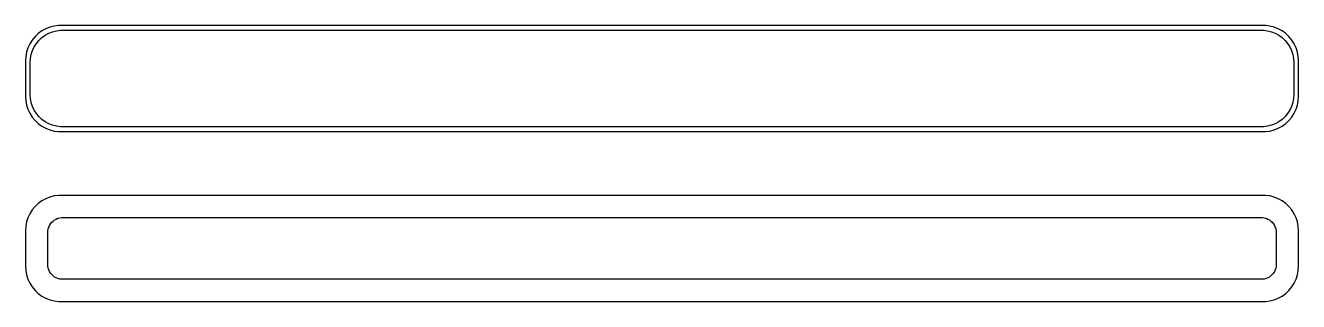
# Model space of a CAD drawing. Header units: metres. Extents: x -90 to 90, y 41 to 79.
import ezdxf

# ---------------------------------------------------------------- set-up
doc = ezdxf.new("R2010")
doc.units = ezdxf.units.M

msp = doc.modelspace()

# ---------------------------------------------------------------- linework, layer by layer
for p, q in [((-86.5451, 79.2553), (-87.1289, 79.0241)), ((-85.9369, 79.4114), (-86.5451, 79.2553)), ((-85.3139, 79.4901), (-85.9369, 79.4114)), ((85.3139, 79.4901), (-85.3139, 79.4901)), ((85.9369, 79.4114), (85.3139, 79.4901)), ((86.5451, 79.2553), (85.9369, 79.4114)), ((87.1289, 79.0241), (86.5451, 79.2553)), ((-89.0451, 77.4389), (-89.3815, 76.9088)), ((-88.6448, 77.9227), (-89.0451, 77.4389)), ((-88.1871, 78.3526), (-88.6448, 77.9227)), ((-87.6791, 78.7216), (-88.1871, 78.3526)), ((-88.0875, 77.3842), (-87.6684, 77.7777)), ((-87.1289, 79.0241), (-87.6791, 78.7216)), ((-87.6684, 77.7777), (-87.2032, 78.1157)), ((-87.2032, 78.1157), (-86.6994, 78.3927)), ((-86.6994, 78.3927), (-86.1648, 78.6044)), ((-86.1648, 78.6044), (-85.6079, 78.7473)), ((-85.6079, 78.7473), (-85.0375, 78.8194)), ((-85.0375, 78.8194), (85.0375, 78.8194)), ((85.0375, 78.8194), (85.6079, 78.7473)), ((85.6079, 78.7473), (86.1648, 78.6044)), ((86.1648, 78.6044), (86.6994, 78.3927)), ((86.6994, 78.3927), (87.2032, 78.1157)), ((87.6791, 78.7216), (87.1289, 79.0241)), ((87.2032, 78.1157), (87.6684, 77.7777)), ((87.6684, 77.7777), (88.0875, 77.3842)), ((88.1871, 78.3526), (87.6791, 78.7216)), ((88.6448, 77.9227), (88.1871, 78.3526)), ((89.0451, 77.4389), (88.6448, 77.9227)), ((89.3815, 76.9088), (89.0451, 77.4389)), ((-89.8429, 75.7434), (-89.9606, 75.1267)), ((-89.6489, 76.3406), (-89.8429, 75.7434)), ((-89.3815, 76.9088), (-89.6489, 76.3406)), ((-89.1846, 75.3886), (-89.0069, 75.9354)), ((-89.0069, 75.9354), (-88.7621, 76.4557)), ((-88.7621, 76.4557), (-88.454, 76.9411)), ((-88.454, 76.9411), (-88.0875, 77.3842)), ((88.0875, 77.3842), (88.454, 76.9411)), ((88.454, 76.9411), (88.7621, 76.4557)), ((88.7621, 76.4557), (89.0069, 75.9354)), ((89.0069, 75.9354), (89.1846, 75.3886)), ((89.6489, 76.3406), (89.3815, 76.9088)), ((89.8429, 75.7434), (89.6489, 76.3406)), ((89.9606, 75.1267), (89.8429, 75.7434)), ((-89.9606, 75.1267), (-90, 74.5)), ((-90, 74.5), (-90, 69.5)), ((-89.3284, 74.25), (-89.2923, 74.8238)), ((-89.3284, 69.75), (-89.3284, 74.25)), ((-89.2923, 74.8238), (-89.1846, 75.3886)), ((89.1846, 75.3886), (89.2923, 74.8238)), ((89.2923, 74.8238), (89.3284, 74.25)), ((89.3284, 74.25), (89.3284, 69.75)), ((90, 74.5), (89.9606, 75.1267)), ((90, 69.5), (90, 74.5)), ((-90, 69.5), (-89.9606, 68.8733)), ((-89.9606, 68.8733), (-89.8429, 68.2566)), ((-89.2923, 69.1762), (-89.3284, 69.75)), ((-89.1846, 68.6114), (-89.2923, 69.1762)), ((-89.0069, 68.0646), (-89.1846, 68.6114)), ((89.1846, 68.6114), (89.0069, 68.0646)), ((89.2923, 69.1762), (89.1846, 68.6114)), ((89.3284, 69.75), (89.2923, 69.1762)), ((89.8429, 68.2566), (89.9606, 68.8733)), ((89.9606, 68.8733), (90, 69.5)), ((-89.8429, 68.2566), (-89.6489, 67.6594)), ((-89.6489, 67.6594), (-89.3815, 67.0912)), ((-89.3815, 67.0912), (-89.0451, 66.5611)), ((-88.7621, 67.5443), (-89.0069, 68.0646)), ((-88.454, 67.0589), (-88.7621, 67.5443)), ((-88.0875, 66.6158), (-88.454, 67.0589)), ((-87.6684, 66.2223), (-88.0875, 66.6158)), ((88.0875, 66.6158), (87.6684, 66.2223)), ((88.454, 67.0589), (88.0875, 66.6158)), ((88.7621, 67.5443), (88.454, 67.0589)), ((89.0069, 68.0646), (88.7621, 67.5443)), ((89.0451, 66.5611), (89.3815, 67.0912)), ((89.3815, 67.0912), (89.6489, 67.6594)), ((89.6489, 67.6594), (89.8429, 68.2566)), ((-89.0451, 66.5611), (-88.6448, 66.0773)), ((-88.6448, 66.0773), (-88.1871, 65.6474)), ((-88.1871, 65.6474), (-87.6791, 65.2784)), ((-87.6791, 65.2784), (-87.1289, 64.9759)), ((-87.2032, 65.8843), (-87.6684, 66.2223)), ((-86.6994, 65.6073), (-87.2032, 65.8843)), ((-87.1289, 64.9759), (-86.5451, 64.7447)), ((-86.1648, 65.3956), (-86.6994, 65.6073)), ((-85.6079, 65.2527), (-86.1648, 65.3956)), ((-85.0375, 65.1806), (-85.6079, 65.2527)), ((85.0375, 65.1806), (-85.0375, 65.1806)), ((85.6079, 65.2527), (85.0375, 65.1806)), ((86.1648, 65.3956), (85.6079, 65.2527)), ((86.6994, 65.6073), (86.1648, 65.3956)), ((86.5451, 64.7447), (87.1289, 64.9759)), ((87.2032, 65.8843), (86.6994, 65.6073)), ((87.1289, 64.9759), (87.6791, 65.2784)), ((87.6684, 66.2223), (87.2032, 65.8843)), ((87.6791, 65.2784), (88.1871, 65.6474)), ((88.1871, 65.6474), (88.6448, 66.0773)), ((88.6448, 66.0773), (89.0451, 66.5611)), ((-86.5451, 64.7447), (-85.9369, 64.5886)), ((-85.9369, 64.5886), (-85.3139, 64.5099)), ((-85.3139, 64.5099), (85.3139, 64.5099)), ((85.3139, 64.5099), (85.9369, 64.5886)), ((85.9369, 64.5886), (86.5451, 64.7447)), ((-88.1871, 54.3526), (-88.6448, 53.9227)), ((-87.6791, 54.7216), (-88.1871, 54.3526)), ((-87.1289, 55.0241), (-87.6791, 54.7216)), ((-86.5451, 55.2553), (-87.1289, 55.0241)), ((-85.9369, 55.4114), (-86.5451, 55.2553)), ((-85.3139, 55.4901), (-85.9369, 55.4114)), ((85.3139, 55.4901), (-85.3139, 55.4901)), ((85.9369, 55.4114), (85.3139, 55.4901)), ((86.5451, 55.2553), (85.9369, 55.4114)), ((87.1289, 55.0241), (86.5451, 55.2553)), ((87.6791, 54.7216), (87.1289, 55.0241)), ((88.1871, 54.3526), (87.6791, 54.7216)), ((88.6448, 53.9227), (88.1871, 54.3526)), ((-89.6489, 52.3406), (-89.8429, 51.7434)), ((-89.3815, 52.9088), (-89.6489, 52.3406)), ((-89.0451, 53.4389), (-89.3815, 52.9088)), ((-88.6448, 53.9227), (-89.0451, 53.4389)), ((-85.6482, 52.1588), (-85.4019, 52.2564)), ((-85.4019, 52.2564), (-85.1453, 52.3223)), ((-85.1453, 52.3223), (-84.8825, 52.3555)), ((-84.8825, 52.3555), (84.8825, 52.3555)), ((84.8825, 52.3555), (85.1453, 52.3223)), ((85.1453, 52.3223), (85.4019, 52.2564)), ((85.4019, 52.2564), (85.6482, 52.1588)), ((89.0451, 53.4389), (88.6448, 53.9227)), ((89.3815, 52.9088), (89.0451, 53.4389)), ((89.6489, 52.3406), (89.3815, 52.9088)), ((89.8429, 51.7434), (89.6489, 52.3406)), ((-89.9606, 51.1267), (-90, 50.5)), ((-90, 50.5), (-90, 45.5)), ((-89.8429, 51.7434), (-89.9606, 51.1267)), ((-86.8596, 50.25), (-86.843, 50.5144)), ((-86.843, 50.5144), (-86.7934, 50.7746)), ((-86.7934, 50.7746), (-86.7115, 51.0266)), ((-86.7115, 51.0266), (-86.5987, 51.2663)), ((-86.5987, 51.2663), (-86.4567, 51.49)), ((-86.4567, 51.49), (-86.2879, 51.6941)), ((-86.2879, 51.6941), (-86.0947, 51.8755)), ((-86.0947, 51.8755), (-85.8804, 52.0312)), ((-85.8804, 52.0312), (-85.6482, 52.1588)), ((85.6482, 52.1588), (85.8804, 52.0312)), ((85.8804, 52.0312), (86.0947, 51.8755)), ((86.0947, 51.8755), (86.2879, 51.6941)), ((86.2879, 51.6941), (86.4567, 51.49)), ((86.4567, 51.49), (86.5987, 51.2663)), ((86.5987, 51.2663), (86.7115, 51.0266)), ((86.7115, 51.0266), (86.7934, 50.7746)), ((86.7934, 50.7746), (86.843, 50.5144)), ((86.843, 50.5144), (86.8596, 50.25)), ((89.9606, 51.1267), (89.8429, 51.7434)), ((90, 50.5), (89.9606, 51.1267)), ((90, 45.5), (90, 50.5)), ((-86.8596, 45.75), (-86.8596, 50.25)), ((86.8596, 50.25), (86.8596, 45.75)), ((-90, 45.5), (-89.9606, 44.8733)), ((-86.843, 45.4856), (-86.8596, 45.75)), ((-86.7934, 45.2254), (-86.843, 45.4856)), ((-86.7115, 44.9734), (-86.7934, 45.2254)), ((86.7934, 45.2254), (86.7115, 44.9734)), ((86.843, 45.4856), (86.7934, 45.2254)), ((86.8596, 45.75), (86.843, 45.4856)), ((89.9606, 44.8733), (90, 45.5)), ((-89.9606, 44.8733), (-89.8429, 44.2566)), ((-89.8429, 44.2566), (-89.6489, 43.6594)), ((-89.6489, 43.6594), (-89.3815, 43.0912)), ((-86.5987, 44.7337), (-86.7115, 44.9734)), ((-86.4567, 44.51), (-86.5987, 44.7337)), ((-86.2879, 44.3059), (-86.4567, 44.51)), ((-86.0947, 44.1245), (-86.2879, 44.3059)), ((-85.8804, 43.9688), (-86.0947, 44.1245)), ((-85.6482, 43.8412), (-85.8804, 43.9688)), ((-85.4019, 43.7436), (-85.6482, 43.8412)), ((-85.1453, 43.6777), (-85.4019, 43.7436)), ((-84.8825, 43.6445), (-85.1453, 43.6777)), ((84.8825, 43.6445), (-84.8825, 43.6445)), ((85.1453, 43.6777), (84.8825, 43.6445)), ((85.4019, 43.7436), (85.1453, 43.6777)), ((85.6482, 43.8412), (85.4019, 43.7436)), ((85.8804, 43.9688), (85.6482, 43.8412)), ((86.0947, 44.1245), (85.8804, 43.9688)), ((86.2879, 44.3059), (86.0947, 44.1245)), ((86.4567, 44.51), (86.2879, 44.3059)), ((86.5987, 44.7337), (86.4567, 44.51)), ((86.7115, 44.9734), (86.5987, 44.7337)), ((89.3815, 43.0912), (89.6489, 43.6594)), ((89.6489, 43.6594), (89.8429, 44.2566)), ((89.8429, 44.2566), (89.9606, 44.8733)), ((-89.3815, 43.0912), (-89.0451, 42.5611)), ((-89.0451, 42.5611), (-88.6448, 42.0773)), ((-88.6448, 42.0773), (-88.1871, 41.6474)), ((-88.1871, 41.6474), (-87.6791, 41.2784)), ((87.6791, 41.2784), (88.1871, 41.6474)), ((88.1871, 41.6474), (88.6448, 42.0773)), ((88.6448, 42.0773), (89.0451, 42.5611)), ((89.0451, 42.5611), (89.3815, 43.0912)), ((-87.6791, 41.2784), (-87.1289, 40.9759)), ((-87.1289, 40.9759), (-86.5451, 40.7447)), ((-86.5451, 40.7447), (-85.9369, 40.5886)), ((-85.9369, 40.5886), (-85.3139, 40.5099)), ((-85.3139, 40.5099), (85.3139, 40.5099)), ((85.3139, 40.5099), (85.9369, 40.5886)), ((85.9369, 40.5886), (86.5451, 40.7447)), ((86.5451, 40.7447), (87.1289, 40.9759)), ((87.1289, 40.9759), (87.6791, 41.2784))]:
    msp.add_line(p, q)

doc.saveas('drawing.dxf')
